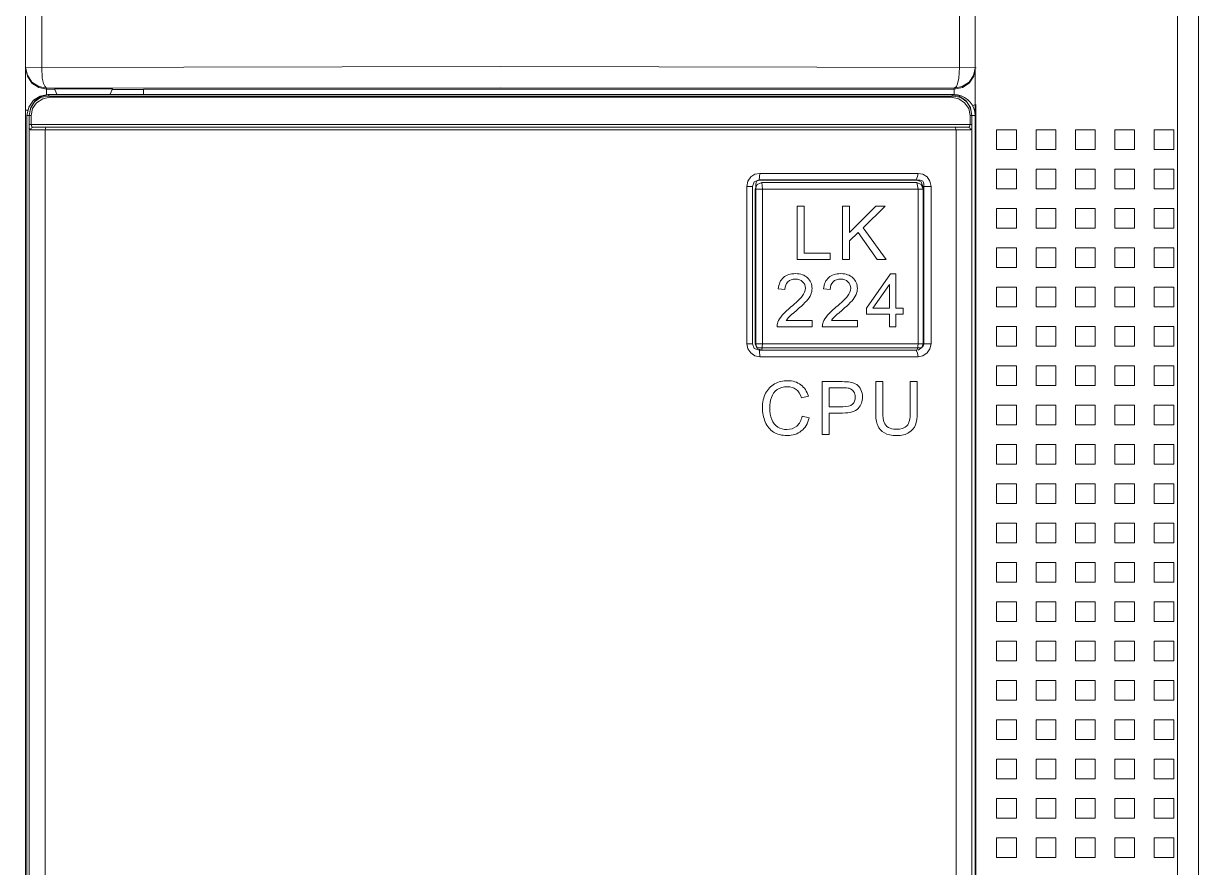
# Model space of a CAD drawing. Header units: millimetres. Extents: x 33157 to 59611, y -29750 to 1750.
# Drawn here: x 54266.44 to 54311.23, y 1569.75 to 1601.92 of the extents above; entities that cross this region are included whole.
import ezdxf

# ---------------------------------------------------------------- set-up
doc = ezdxf.new("R2010")
doc.units = ezdxf.units.MM
doc.layers.get('0').update_dxf_attribs({"lineweight": 18})

msp = doc.modelspace()

# ---------------------------------------------------------------- linework, layer by layer
at = {"lineweight": 9}
for p, q in [((54266.524, 1664.612), (54266.524, 1500.215)), ((54267.14, 1664.612), (54267.14, 1600.248)), ((54302.122, 1664.612), (54302.122, 1600.248)), ((54302.721, 1664.612), (54302.721, 1537.449)), ((54310.43, 1660.401), (54310.43, 1539.196)), ((54311.229, 1659.602), (54311.229, 1539.679)), ((54302.721, 1600.248), (54302.721, 1600.215)), ((54302.738, 1600.248), (54302.738, 1600.215)), ((54267.323, 1599.449), (54267.323, 1599.199)), ((54271.02, 1599.416), (54271.02, 1599.216)), ((54301.922, 1599.449), (54301.922, 1599.216)), ((54267.44, 1599.149), (54267.44, 1599.116)), ((54301.805, 1599.149), (54301.805, 1599.116)), ((54302.738, 1598.833), (54302.738, 1539.679)), ((54266.574, 1598.417), (54266.574, 1543.224)), ((54266.658, 1598.417), (54266.658, 1537.715)), ((54266.741, 1598.417), (54266.741, 1598.068)), ((54302.522, 1598.417), (54302.522, 1598.068)), ((54302.588, 1598.417), (54302.588, 1537.715)), ((54302.721, 1598.417), (54302.721, 1540.228)), ((54267.273, 1597.868), (54267.273, 1537.715)), ((54301.989, 1597.868), (54301.989, 1537.715)), ((54294.013, 1595.704), (54294.013, 1589.712)), ((54294.23, 1595.704), (54294.23, 1589.712)), ((54294.33, 1595.604), (54294.33, 1589.712)), ((54294.613, 1595.604), (54294.613, 1589.712)), ((54300.54, 1595.604), (54300.54, 1589.712)), ((54300.723, 1595.704), (54300.723, 1595.654)), ((54300.74, 1595.604), (54300.74, 1589.712)), ((54301.04, 1595.704), (54301.04, 1589.712))]:
    msp.add_line(p, q, dxfattribs=at)
for points in [[(54303.536, 1597.121), (54304.286, 1597.121), (54304.286, 1597.871), (54303.536, 1597.871)], [(54305.036, 1597.121), (54305.786, 1597.121), (54305.786, 1597.871), (54305.036, 1597.871)], [(54306.536, 1597.121), (54307.286, 1597.121), (54307.286, 1597.871), (54306.536, 1597.871)], [(54308.036, 1597.121), (54308.786, 1597.121), (54308.786, 1597.871), (54308.036, 1597.871)], [(54309.536, 1597.121), (54310.286, 1597.121), (54310.286, 1597.871), (54309.536, 1597.871)], [(54303.536, 1595.621), (54304.286, 1595.621), (54304.286, 1596.371), (54303.536, 1596.371)], [(54305.036, 1595.621), (54305.786, 1595.621), (54305.786, 1596.371), (54305.036, 1596.371)], [(54306.536, 1595.621), (54307.286, 1595.621), (54307.286, 1596.371), (54306.536, 1596.371)], [(54308.036, 1595.621), (54308.786, 1595.621), (54308.786, 1596.371), (54308.036, 1596.371)], [(54309.536, 1595.621), (54310.286, 1595.621), (54310.286, 1596.371), (54309.536, 1596.371)], [(54303.536, 1594.121), (54304.286, 1594.121), (54304.286, 1594.871), (54303.536, 1594.871)], [(54305.036, 1594.121), (54305.786, 1594.121), (54305.786, 1594.871), (54305.036, 1594.871)], [(54306.536, 1594.121), (54307.286, 1594.121), (54307.286, 1594.871), (54306.536, 1594.871)], [(54308.036, 1594.121), (54308.786, 1594.121), (54308.786, 1594.871), (54308.036, 1594.871)], [(54309.536, 1594.121), (54310.286, 1594.121), (54310.286, 1594.871), (54309.536, 1594.871)], [(54303.536, 1592.621), (54304.286, 1592.621), (54304.286, 1593.371), (54303.536, 1593.371)], [(54305.036, 1592.621), (54305.786, 1592.621), (54305.786, 1593.371), (54305.036, 1593.371)], [(54306.536, 1592.621), (54307.286, 1592.621), (54307.286, 1593.371), (54306.536, 1593.371)], [(54308.036, 1592.621), (54308.786, 1592.621), (54308.786, 1593.371), (54308.036, 1593.371)], [(54309.536, 1592.621), (54310.286, 1592.621), (54310.286, 1593.371), (54309.536, 1593.371)], [(54303.536, 1591.121), (54304.286, 1591.121), (54304.286, 1591.871), (54303.536, 1591.871)], [(54305.036, 1591.121), (54305.786, 1591.121), (54305.786, 1591.871), (54305.036, 1591.871)], [(54306.536, 1591.121), (54307.286, 1591.121), (54307.286, 1591.871), (54306.536, 1591.871)], [(54308.036, 1591.121), (54308.786, 1591.121), (54308.786, 1591.871), (54308.036, 1591.871)], [(54309.536, 1591.121), (54310.286, 1591.121), (54310.286, 1591.871), (54309.536, 1591.871)], [(54303.536, 1589.621), (54304.286, 1589.621), (54304.286, 1590.371), (54303.536, 1590.371)], [(54305.036, 1589.621), (54305.786, 1589.621), (54305.786, 1590.371), (54305.036, 1590.371)], [(54306.536, 1589.621), (54307.286, 1589.621), (54307.286, 1590.371), (54306.536, 1590.371)], [(54308.036, 1589.621), (54308.786, 1589.621), (54308.786, 1590.371), (54308.036, 1590.371)], [(54309.536, 1589.621), (54310.286, 1589.621), (54310.286, 1590.371), (54309.536, 1590.371)], [(54303.536, 1588.121), (54304.286, 1588.121), (54304.286, 1588.871), (54303.536, 1588.871)], [(54305.036, 1588.121), (54305.786, 1588.121), (54305.786, 1588.871), (54305.036, 1588.871)], [(54306.536, 1588.121), (54307.286, 1588.121), (54307.286, 1588.871), (54306.536, 1588.871)], [(54308.036, 1588.121), (54308.786, 1588.121), (54308.786, 1588.871), (54308.036, 1588.871)], [(54309.536, 1588.121), (54310.286, 1588.121), (54310.286, 1588.871), (54309.536, 1588.871)], [(54303.536, 1586.621), (54304.286, 1586.621), (54304.286, 1587.371), (54303.536, 1587.371)], [(54305.036, 1586.621), (54305.786, 1586.621), (54305.786, 1587.371), (54305.036, 1587.371)], [(54306.536, 1586.621), (54307.286, 1586.621), (54307.286, 1587.371), (54306.536, 1587.371)], [(54308.036, 1586.621), (54308.786, 1586.621), (54308.786, 1587.371), (54308.036, 1587.371)], [(54309.536, 1586.621), (54310.286, 1586.621), (54310.286, 1587.371), (54309.536, 1587.371)], [(54303.536, 1585.121), (54304.286, 1585.121), (54304.286, 1585.871), (54303.536, 1585.871)], [(54305.036, 1585.121), (54305.786, 1585.121), (54305.786, 1585.871), (54305.036, 1585.871)], [(54306.536, 1585.121), (54307.286, 1585.121), (54307.286, 1585.871), (54306.536, 1585.871)], [(54308.036, 1585.121), (54308.786, 1585.121), (54308.786, 1585.871), (54308.036, 1585.871)], [(54309.536, 1585.121), (54310.286, 1585.121), (54310.286, 1585.871), (54309.536, 1585.871)], [(54303.536, 1583.621), (54304.286, 1583.621), (54304.286, 1584.371), (54303.536, 1584.371)], [(54305.036, 1583.621), (54305.786, 1583.621), (54305.786, 1584.371), (54305.036, 1584.371)], [(54306.536, 1583.621), (54307.286, 1583.621), (54307.286, 1584.371), (54306.536, 1584.371)], [(54308.036, 1583.621), (54308.786, 1583.621), (54308.786, 1584.371), (54308.036, 1584.371)], [(54309.536, 1583.621), (54310.286, 1583.621), (54310.286, 1584.371), (54309.536, 1584.371)], [(54303.536, 1582.121), (54304.286, 1582.121), (54304.286, 1582.871), (54303.536, 1582.871)], [(54305.036, 1582.121), (54305.786, 1582.121), (54305.786, 1582.871), (54305.036, 1582.871)], [(54306.536, 1582.121), (54307.286, 1582.121), (54307.286, 1582.871), (54306.536, 1582.871)], [(54308.036, 1582.121), (54308.786, 1582.121), (54308.786, 1582.871), (54308.036, 1582.871)], [(54309.536, 1582.121), (54310.286, 1582.121), (54310.286, 1582.871), (54309.536, 1582.871)], [(54303.536, 1580.621), (54304.286, 1580.621), (54304.286, 1581.371), (54303.536, 1581.371)], [(54305.036, 1580.621), (54305.786, 1580.621), (54305.786, 1581.371), (54305.036, 1581.371)], [(54306.536, 1580.621), (54307.286, 1580.621), (54307.286, 1581.371), (54306.536, 1581.371)], [(54308.036, 1580.621), (54308.786, 1580.621), (54308.786, 1581.371), (54308.036, 1581.371)], [(54309.536, 1580.621), (54310.286, 1580.621), (54310.286, 1581.371), (54309.536, 1581.371)], [(54303.536, 1579.121), (54304.286, 1579.121), (54304.286, 1579.871), (54303.536, 1579.871)], [(54305.036, 1579.121), (54305.786, 1579.121), (54305.786, 1579.871), (54305.036, 1579.871)], [(54306.536, 1579.121), (54307.286, 1579.121), (54307.286, 1579.871), (54306.536, 1579.871)], [(54308.036, 1579.121), (54308.786, 1579.121), (54308.786, 1579.871), (54308.036, 1579.871)], [(54309.536, 1579.121), (54310.286, 1579.121), (54310.286, 1579.871), (54309.536, 1579.871)], [(54303.536, 1577.621), (54304.286, 1577.621), (54304.286, 1578.371), (54303.536, 1578.371)], [(54305.036, 1577.621), (54305.786, 1577.621), (54305.786, 1578.371), (54305.036, 1578.371)], [(54306.536, 1577.621), (54307.286, 1577.621), (54307.286, 1578.371), (54306.536, 1578.371)], [(54308.036, 1577.621), (54308.786, 1577.621), (54308.786, 1578.371), (54308.036, 1578.371)], [(54309.536, 1577.621), (54310.286, 1577.621), (54310.286, 1578.371), (54309.536, 1578.371)], [(54303.536, 1576.121), (54304.286, 1576.121), (54304.286, 1576.871), (54303.536, 1576.871)], [(54305.036, 1576.121), (54305.786, 1576.121), (54305.786, 1576.871), (54305.036, 1576.871)], [(54306.536, 1576.121), (54307.286, 1576.121), (54307.286, 1576.871), (54306.536, 1576.871)], [(54308.036, 1576.121), (54308.786, 1576.121), (54308.786, 1576.871), (54308.036, 1576.871)], [(54309.536, 1576.121), (54310.286, 1576.121), (54310.286, 1576.871), (54309.536, 1576.871)], [(54303.536, 1574.621), (54304.286, 1574.621), (54304.286, 1575.371), (54303.536, 1575.371)], [(54305.036, 1574.621), (54305.786, 1574.621), (54305.786, 1575.371), (54305.036, 1575.371)], [(54306.536, 1574.621), (54307.286, 1574.621), (54307.286, 1575.371), (54306.536, 1575.371)], [(54308.036, 1574.621), (54308.786, 1574.621), (54308.786, 1575.371), (54308.036, 1575.371)], [(54309.536, 1574.621), (54310.286, 1574.621), (54310.286, 1575.371), (54309.536, 1575.371)], [(54303.536, 1573.121), (54304.286, 1573.121), (54304.286, 1573.871), (54303.536, 1573.871)], [(54305.036, 1573.121), (54305.786, 1573.121), (54305.786, 1573.871), (54305.036, 1573.871)], [(54306.536, 1573.121), (54307.286, 1573.121), (54307.286, 1573.871), (54306.536, 1573.871)], [(54308.036, 1573.121), (54308.786, 1573.121), (54308.786, 1573.871), (54308.036, 1573.871)], [(54309.536, 1573.121), (54310.286, 1573.121), (54310.286, 1573.871), (54309.536, 1573.871)], [(54303.536, 1571.621), (54304.286, 1571.621), (54304.286, 1572.371), (54303.536, 1572.371)], [(54305.036, 1571.621), (54305.786, 1571.621), (54305.786, 1572.371), (54305.036, 1572.371)], [(54306.536, 1571.621), (54307.286, 1571.621), (54307.286, 1572.371), (54306.536, 1572.371)], [(54308.036, 1571.621), (54308.786, 1571.621), (54308.786, 1572.371), (54308.036, 1572.371)], [(54309.536, 1571.621), (54310.286, 1571.621), (54310.286, 1572.371), (54309.536, 1572.371)], [(54303.536, 1570.121), (54304.286, 1570.121), (54304.286, 1570.871), (54303.536, 1570.871)], [(54305.036, 1570.121), (54305.786, 1570.121), (54305.786, 1570.871), (54305.036, 1570.871)], [(54306.536, 1570.121), (54307.286, 1570.121), (54307.286, 1570.871), (54306.536, 1570.871)], [(54308.036, 1570.121), (54308.786, 1570.121), (54308.786, 1570.871), (54308.036, 1570.871)], [(54309.536, 1570.121), (54310.286, 1570.121), (54310.286, 1570.871), (54309.536, 1570.871)]]:
    msp.add_lwpolyline(points, close=True)
for points in [[(54284.623, 1600.281), (54284.623, 1600.281), (54266.524, 1600.248), (54266.524, 1600.248)], [(54284.623, 1600.281), (54284.623, 1600.281), (54302.721, 1600.248), (54302.721, 1600.248)], [(54266.591, 1599.915), (54266.591, 1599.915), (54266.524, 1600.215), (54266.524, 1600.215)], [(54267.323, 1599.416), (54267.323, 1599.416), (54267.024, 1599.482), (54267.024, 1599.482)], [(54284.623, 1599.466), (54284.623, 1599.466), (54267.323, 1599.449), (54267.323, 1599.449)], [(54267.623, 1599.416), (54267.623, 1599.416), (54267.323, 1599.416), (54267.323, 1599.416)], [(54269.838, 1599.433), (54269.838, 1599.433), (54267.623, 1599.433), (54267.623, 1599.433)], [(54267.623, 1599.433), (54267.623, 1599.433), (54267.723, 1599.199), (54267.723, 1599.199)], [(54269.738, 1599.199), (54269.738, 1599.199), (54269.838, 1599.433), (54269.838, 1599.433)], [(54269.838, 1599.399), (54269.838, 1599.399), (54271.02, 1599.399), (54271.02, 1599.399)], [(54301.922, 1599.416), (54301.922, 1599.416), (54271.02, 1599.416), (54271.02, 1599.416)], [(54301.922, 1599.449), (54301.922, 1599.449), (54284.623, 1599.466), (54284.623, 1599.466)], [(54267.373, 1599.216), (54267.373, 1599.216), (54301.905, 1599.216), (54301.905, 1599.216)], [(54267.44, 1599.149), (54267.44, 1599.149), (54301.805, 1599.149), (54301.805, 1599.149)], [(54301.805, 1599.116), (54301.805, 1599.116), (54267.44, 1599.116), (54267.44, 1599.116)], [(54267.39, 1599.149), (54267.39, 1599.149), (54267.373, 1599.149), (54267.373, 1599.149)], [(54267.39, 1599.149), (54267.39, 1599.149), (54267.423, 1599.199), (54267.423, 1599.199)], [(54267.39, 1599.149), (54267.39, 1599.149), (54267.44, 1599.149), (54267.44, 1599.149)], [(54267.423, 1599.199), (54267.423, 1599.199), (54267.457, 1599.216), (54267.457, 1599.216)], [(54301.822, 1599.199), (54301.822, 1599.199), (54301.789, 1599.216), (54301.789, 1599.216)], [(54301.805, 1599.149), (54301.805, 1599.149), (54301.839, 1599.149), (54301.839, 1599.149)], [(54301.855, 1599.149), (54301.855, 1599.149), (54301.822, 1599.199), (54301.822, 1599.199)], [(54301.839, 1599.149), (54301.839, 1599.149), (54301.855, 1599.149), (54301.855, 1599.149)], [(54301.905, 1599.149), (54301.905, 1599.149), (54301.855, 1599.149), (54301.855, 1599.149)], [(54266.524, 1598.617), (54266.524, 1598.617), (54266.607, 1598.617), (54266.607, 1598.617)], [(54302.621, 1598.783), (54302.621, 1598.783), (54302.721, 1598.833), (54302.721, 1598.833)], [(54266.574, 1598.417), (54266.574, 1598.417), (54266.741, 1598.417), (54266.741, 1598.417)], [(54266.741, 1598.068), (54266.741, 1598.068), (54302.588, 1598.068), (54302.588, 1598.068)], [(54266.658, 1598.068), (54266.658, 1598.068), (54266.741, 1598.068), (54266.741, 1598.068)], [(54302.522, 1598.417), (54302.522, 1598.417), (54302.721, 1598.417), (54302.721, 1598.417)], [(54266.707, 1597.868), (54266.707, 1597.868), (54302.538, 1597.868), (54302.538, 1597.868)], [(54266.807, 1597.968), (54266.807, 1597.968), (54302.455, 1597.968), (54302.455, 1597.968)], [(54267.29, 1597.968), (54267.29, 1597.968), (54267.273, 1597.868), (54267.273, 1597.868)], [(54301.955, 1597.968), (54301.955, 1597.968), (54301.989, 1597.868), (54301.989, 1597.868)], [(54294.513, 1596.203), (54294.513, 1596.203), (54294.48, 1595.954), (54294.48, 1595.954)], [(54294.513, 1596.203), (54294.513, 1596.203), (54300.54, 1596.203), (54300.54, 1596.203)], [(54294.518, 1596.203), (54294.518, 1596.203), (54300.535, 1596.203), (54300.535, 1596.203)], [(54294.48, 1595.954), (54294.48, 1595.954), (54300.474, 1595.954), (54300.474, 1595.954)], [(54300.49, 1595.854), (54300.49, 1595.854), (54294.579, 1595.854), (54294.579, 1595.854)], [(54294.613, 1595.604), (54294.613, 1595.604), (54294.579, 1595.854), (54294.579, 1595.854)], [(54294.013, 1595.704), (54294.013, 1595.704), (54294.23, 1595.704), (54294.23, 1595.704)], [(54294.33, 1595.604), (54294.33, 1595.604), (54300.74, 1595.604), (54300.74, 1595.604)], [(54301.04, 1595.704), (54301.04, 1595.704), (54300.723, 1595.704), (54300.723, 1595.704)], [(54294.013, 1589.712), (54294.013, 1589.712), (54294.23, 1589.712), (54294.23, 1589.712)], [(54294.33, 1589.712), (54294.33, 1589.712), (54300.74, 1589.712), (54300.74, 1589.712)], [(54294.613, 1589.712), (54294.613, 1589.712), (54294.579, 1589.463), (54294.579, 1589.463)], [(54300.523, 1589.529), (54300.523, 1589.529), (54300.49, 1589.463), (54300.49, 1589.463)], [(54300.54, 1589.712), (54300.54, 1589.712), (54300.523, 1589.529), (54300.523, 1589.529)], [(54301.04, 1589.712), (54301.04, 1589.712), (54300.74, 1589.712), (54300.74, 1589.712)], [(54300.474, 1589.463), (54300.474, 1589.463), (54294.48, 1589.463), (54294.48, 1589.463)], [(54294.496, 1589.446), (54294.496, 1589.446), (54294.48, 1589.463), (54294.48, 1589.463)], [(54300.54, 1589.213), (54300.54, 1589.213), (54294.513, 1589.213), (54294.513, 1589.213)], [(54294.513, 1589.213), (54294.513, 1589.213), (54294.496, 1589.446), (54294.496, 1589.446)], [(54294.579, 1589.463), (54294.579, 1589.463), (54300.49, 1589.463), (54300.49, 1589.463)]]:
    msp.add_open_spline(points, degree=3, dxfattribs=at)
for points, knots in [([(54266.524, 1600.248), (54266.524, 1600.248), (54266.591, 1599.948), (54266.591, 1599.948), (54266.591, 1599.948), (54266.757, 1599.682), (54266.757, 1599.682), (54266.757, 1599.682), (54267.024, 1599.516), (54267.024, 1599.516), (54267.024, 1599.516), (54267.323, 1599.449), (54267.323, 1599.449)], [0, 0, 0, 0, 148030.312659, 148030.312659, 148030.312659, 296060.625318, 296060.625318, 296060.625318, 444090.937978, 444090.937978, 444090.937978, 592121.250637, 592121.250637, 592121.250637, 592121.250637]), ([(54267.323, 1599.449), (54267.323, 1599.449), (54267.257, 1599.532), (54267.257, 1599.532), (54267.257, 1599.532), (54267.207, 1599.632), (54267.207, 1599.632), (54267.207, 1599.632), (54267.157, 1599.832), (54267.157, 1599.832), (54267.157, 1599.832), (54267.14, 1600.248), (54267.14, 1600.248)], [0, 0, 0, 0, 148032.279752, 148032.279752, 148032.279752, 296064.559503, 296064.559503, 296064.559503, 444096.839255, 444096.839255, 444096.839255, 592129.119006, 592129.119006, 592129.119006, 592129.119006]), ([(54302.122, 1600.248), (54302.122, 1600.248), (54302.089, 1599.832), (54302.089, 1599.832), (54302.089, 1599.832), (54302.039, 1599.616), (54302.039, 1599.616), (54302.039, 1599.616), (54302.005, 1599.516), (54302.005, 1599.516), (54302.005, 1599.516), (54301.922, 1599.449), (54301.922, 1599.449)], [0, 0, 0, 0, 148128.019132, 148128.019132, 148128.019132, 296256.038264, 296256.038264, 296256.038264, 444384.057395, 444384.057395, 444384.057395, 592512.076527, 592512.076527, 592512.076527, 592512.076527]), ([(54266.591, 1599.915), (54266.591, 1599.915), (54266.757, 1599.649), (54266.757, 1599.649), (54266.757, 1599.649), (54267.024, 1599.482), (54267.024, 1599.482)], [0, 0, 0, 0, 166940.55593, 166940.55593, 166940.55593, 333881.111859, 333881.111859, 333881.111859, 333881.111859]), ([(54301.922, 1599.416), (54301.922, 1599.416), (54302.238, 1599.482), (54302.238, 1599.482), (54302.238, 1599.482), (54302.488, 1599.649), (54302.488, 1599.649), (54302.488, 1599.649), (54302.671, 1599.915), (54302.671, 1599.915), (54302.671, 1599.915), (54302.721, 1600.215), (54302.721, 1600.215)], [0, 0, 0, 0, 148129.195105, 148129.195105, 148129.195105, 296258.39021, 296258.39021, 296258.39021, 444387.585315, 444387.585315, 444387.585315, 592516.780421, 592516.780421, 592516.780421, 592516.780421]), ([(54301.922, 1599.449), (54301.922, 1599.449), (54302.222, 1599.516), (54302.222, 1599.516), (54302.222, 1599.516), (54302.488, 1599.682), (54302.488, 1599.682), (54302.488, 1599.682), (54302.655, 1599.932), (54302.655, 1599.932), (54302.655, 1599.932), (54302.721, 1600.215), (54302.721, 1600.215)], [0, 0, 0, 0, 148129.145698, 148129.145698, 148129.145698, 296258.291396, 296258.291396, 296258.291396, 444387.437095, 444387.437095, 444387.437095, 592516.582793, 592516.582793, 592516.582793, 592516.582793]), ([(54266.574, 1598.417), (54266.574, 1598.417), (54266.641, 1598.733), (54266.641, 1598.733), (54266.641, 1598.733), (54266.824, 1599), (54266.824, 1599)], [0, 0, 0, 0, 166941.788227, 166941.788227, 166941.788227, 333883.576453, 333883.576453, 333883.576453, 333883.576453]), ([(54267.457, 1599.216), (54267.457, 1599.216), (54267.157, 1599.149), (54267.157, 1599.149), (54267.157, 1599.149), (54266.89, 1598.983), (54266.89, 1598.983), (54266.89, 1598.983), (54266.724, 1598.717), (54266.724, 1598.717), (54266.724, 1598.717), (54266.658, 1598.417), (54266.658, 1598.417)], [0, 0, 0, 0, 148032.014227, 148032.014227, 148032.014227, 296064.028454, 296064.028454, 296064.028454, 444096.042681, 444096.042681, 444096.042681, 592128.056908, 592128.056908, 592128.056908, 592128.056908]), ([(54266.658, 1598.417), (54266.658, 1598.417), (54266.707, 1598.683), (54266.707, 1598.683), (54266.707, 1598.683), (54266.857, 1598.933), (54266.857, 1598.933), (54266.857, 1598.933), (54267.09, 1599.1), (54267.09, 1599.1), (54267.09, 1599.1), (54267.373, 1599.149), (54267.373, 1599.149)], [0, 0, 0, 0, 148032.040626, 148032.040626, 148032.040626, 296064.081252, 296064.081252, 296064.081252, 444096.121878, 444096.121878, 444096.121878, 592128.162504, 592128.162504, 592128.162504, 592128.162504]), ([(54267.44, 1599.116), (54267.44, 1599.116), (54267.174, 1599.05), (54267.174, 1599.05), (54267.174, 1599.05), (54266.94, 1598.9), (54266.94, 1598.9), (54266.94, 1598.9), (54266.791, 1598.683), (54266.791, 1598.683), (54266.791, 1598.683), (54266.741, 1598.417), (54266.741, 1598.417)], [0, 0, 0, 0, 148032.301855, 148032.301855, 148032.301855, 296064.603709, 296064.603709, 296064.603709, 444096.905564, 444096.905564, 444096.905564, 592129.207418, 592129.207418, 592129.207418, 592129.207418]), ([(54267.373, 1599.216), (54267.373, 1599.216), (54267.074, 1599.149), (54267.074, 1599.149), (54267.074, 1599.149), (54266.824, 1599), (54266.824, 1599)], [0, 0, 0, 0, 166942.331559, 166942.331559, 166942.331559, 333884.663119, 333884.663119, 333884.663119, 333884.663119]), ([(54302.588, 1598.417), (54302.588, 1598.417), (54302.538, 1598.717), (54302.538, 1598.717), (54302.538, 1598.717), (54302.355, 1598.983), (54302.355, 1598.983), (54302.355, 1598.983), (54302.105, 1599.149), (54302.105, 1599.149), (54302.105, 1599.149), (54301.789, 1599.216), (54301.789, 1599.216)], [0, 0, 0, 0, 148130.128892, 148130.128892, 148130.128892, 296260.257784, 296260.257784, 296260.257784, 444390.386676, 444390.386676, 444390.386676, 592520.515569, 592520.515569, 592520.515569, 592520.515569]), ([(54302.522, 1598.417), (54302.522, 1598.417), (54302.471, 1598.683), (54302.471, 1598.683), (54302.471, 1598.683), (54302.305, 1598.9), (54302.305, 1598.9), (54302.305, 1598.9), (54302.089, 1599.05), (54302.089, 1599.05), (54302.089, 1599.05), (54301.805, 1599.116), (54301.805, 1599.116)], [0, 0, 0, 0, 148130.157318, 148130.157318, 148130.157318, 296260.314636, 296260.314636, 296260.314636, 444390.471954, 444390.471954, 444390.471954, 592520.629271, 592520.629271, 592520.629271, 592520.629271]), ([(54301.905, 1599.149), (54301.905, 1599.149), (54302.172, 1599.1), (54302.172, 1599.1), (54302.172, 1599.1), (54302.405, 1598.933), (54302.405, 1598.933), (54302.405, 1598.933), (54302.538, 1598.683), (54302.538, 1598.683), (54302.538, 1598.683), (54302.588, 1598.417), (54302.588, 1598.417)], [0, 0, 0, 0, 148129.88139, 148129.88139, 148129.88139, 296259.76278, 296259.76278, 296259.76278, 444389.64417, 444389.64417, 444389.64417, 592519.525561, 592519.525561, 592519.525561, 592519.525561]), ([(54302.721, 1598.417), (54302.721, 1598.417), (54302.705, 1598.55), (54302.705, 1598.55), (54302.705, 1598.55), (54302.671, 1598.683), (54302.671, 1598.683), (54302.671, 1598.683), (54302.605, 1598.817), (54302.605, 1598.817), (54302.605, 1598.817), (54302.522, 1598.916), (54302.522, 1598.916), (54302.522, 1598.916), (54302.422, 1599.016), (54302.422, 1599.016), (54302.422, 1599.016), (54302.305, 1599.1), (54302.305, 1599.1), (54302.305, 1599.1), (54302.188, 1599.166), (54302.188, 1599.166), (54302.188, 1599.166), (54302.039, 1599.199), (54302.039, 1599.199), (54302.039, 1599.199), (54301.905, 1599.216), (54301.905, 1599.216)], [0, 0, 0, 0, 137705.901664, 137705.901664, 137705.901664, 275411.803328, 275411.803328, 275411.803328, 413117.704992, 413117.704992, 413117.704992, 550823.606656, 550823.606656, 550823.606656, 688529.50832, 688529.50832, 688529.50832, 826235.409984, 826235.409984, 826235.409984, 963941.311648, 963941.311648, 963941.311648, 1101647.213312, 1101647.213312, 1101647.213312, 1239353.114976, 1239353.114976, 1239353.114976, 1239353.114976]), ([(54266.658, 1598.068), (54266.658, 1598.068), (54266.658, 1597.951), (54266.658, 1597.951), (54266.658, 1597.951), (54266.674, 1597.901), (54266.674, 1597.901), (54266.674, 1597.901), (54266.707, 1597.868), (54266.707, 1597.868)], [0, 0, 0, 0, 154599.720069, 154599.720069, 154599.720069, 309199.440138, 309199.440138, 309199.440138, 463799.160207, 463799.160207, 463799.160207, 463799.160207]), ([(54266.741, 1598.068), (54266.741, 1598.068), (54266.757, 1597.984), (54266.757, 1597.984), (54266.757, 1597.984), (54266.807, 1597.968), (54266.807, 1597.968)], [0, 0, 0, 0, 166943.335988, 166943.335988, 166943.335988, 333886.671976, 333886.671976, 333886.671976, 333886.671976]), ([(54302.455, 1597.968), (54302.455, 1597.968), (54302.505, 1597.984), (54302.505, 1597.984), (54302.505, 1597.984), (54302.522, 1598.068), (54302.522, 1598.068)], [0, 0, 0, 0, 167054.893963, 167054.893963, 167054.893963, 334109.787926, 334109.787926, 334109.787926, 334109.787926]), ([(54302.538, 1597.868), (54302.538, 1597.868), (54302.588, 1597.901), (54302.588, 1597.901), (54302.588, 1597.901), (54302.588, 1597.951), (54302.588, 1597.951), (54302.588, 1597.951), (54302.588, 1598.068), (54302.588, 1598.068)], [0, 0, 0, 0, 154703.458036, 154703.458036, 154703.458036, 309406.916072, 309406.916072, 309406.916072, 464110.374108, 464110.374108, 464110.374108, 464110.374108]), ([(54266.807, 1597.968), (54266.807, 1597.968), (54266.741, 1597.934), (54266.741, 1597.934), (54266.741, 1597.934), (54266.707, 1597.868), (54266.707, 1597.868)], [0, 0, 0, 0, 166943.39365, 166943.39365, 166943.39365, 333886.7873, 333886.7873, 333886.7873, 333886.7873]), ([(54302.455, 1597.968), (54302.455, 1597.968), (54302.522, 1597.934), (54302.522, 1597.934), (54302.522, 1597.934), (54302.538, 1597.868), (54302.538, 1597.868)], [0, 0, 0, 0, 167054.986482, 167054.986482, 167054.986482, 334109.972964, 334109.972964, 334109.972964, 334109.972964]), ([(54294.013, 1595.704), (54294.013, 1595.704), (54294.047, 1595.904), (54294.047, 1595.904), (54294.047, 1595.904), (54294.163, 1596.07), (54294.163, 1596.07), (54294.163, 1596.07), (54294.313, 1596.17), (54294.313, 1596.17), (54294.313, 1596.17), (54294.513, 1596.203), (54294.513, 1596.203)], [0, 0, 0, 0, 148111.47163, 148111.47163, 148111.47163, 296222.94326, 296222.94326, 296222.94326, 444334.41489, 444334.41489, 444334.41489, 592445.886519, 592445.886519, 592445.886519, 592445.886519]), ([(54300.54, 1596.203), (54300.54, 1596.203), (54300.523, 1596.087), (54300.523, 1596.087), (54300.523, 1596.087), (54300.474, 1595.954), (54300.474, 1595.954)], [0, 0, 0, 0, 167051.427629, 167051.427629, 167051.427629, 334102.855258, 334102.855258, 334102.855258, 334102.855258]), ([(54300.54, 1596.203), (54300.54, 1596.203), (54300.723, 1596.17), (54300.723, 1596.17), (54300.723, 1596.17), (54300.89, 1596.07), (54300.89, 1596.07), (54300.89, 1596.07), (54300.99, 1595.904), (54300.99, 1595.904), (54300.99, 1595.904), (54301.04, 1595.704), (54301.04, 1595.704)], [0, 0, 0, 0, 148129.774569, 148129.774569, 148129.774569, 296259.549139, 296259.549139, 296259.549139, 444389.323708, 444389.323708, 444389.323708, 592519.098277, 592519.098277, 592519.098277, 592519.098277]), ([(54294.48, 1595.954), (54294.48, 1595.954), (54294.296, 1595.887), (54294.296, 1595.887), (54294.296, 1595.887), (54294.23, 1595.704), (54294.23, 1595.704)], [0, 0, 0, 0, 167032.345534, 167032.345534, 167032.345534, 334064.691068, 334064.691068, 334064.691068, 334064.691068]), ([(54294.579, 1595.854), (54294.579, 1595.854), (54294.413, 1595.787), (54294.413, 1595.787), (54294.413, 1595.787), (54294.33, 1595.604), (54294.33, 1595.604)], [0, 0, 0, 0, 167032.84849, 167032.84849, 167032.84849, 334065.696979, 334065.696979, 334065.696979, 334065.696979]), ([(54294.497, 1595.952), (54294.497, 1595.952), (54300.622, 1595.952), (54300.622, 1595.952), (54300.698, 1595.952), (54300.76, 1595.88), (54300.76, 1595.792), (54300.76, 1595.792), (54300.76, 1589.712), (54300.76, 1589.712), (54300.76, 1589.624), (54300.698, 1589.552), (54300.622, 1589.552), (54300.622, 1589.552), (54294.497, 1589.552), (54294.497, 1589.552), (54294.421, 1589.552), (54294.36, 1589.624), (54294.36, 1589.712), (54294.36, 1589.712), (54294.36, 1595.792), (54294.36, 1595.792), (54294.36, 1595.88), (54294.421, 1595.952), (54294.497, 1595.952)], [0, 0, 0, 0, 138652.972613, 138652.972613, 138652.972613, 277305.945225, 277305.945225, 277305.945225, 415958.917838, 415958.917838, 415958.917838, 554611.89045, 554611.89045, 554611.89045, 693264.863063, 693264.863063, 693264.863063, 831917.835675, 831917.835675, 831917.835675, 970570.808288, 970570.808288, 970570.808288, 1109223.7809, 1109223.7809, 1109223.7809, 1109223.7809]), ([(54300.723, 1595.704), (54300.723, 1595.704), (54300.657, 1595.887), (54300.657, 1595.887), (54300.657, 1595.887), (54300.474, 1595.954), (54300.474, 1595.954)], [0, 0, 0, 0, 167052.107904, 167052.107904, 167052.107904, 334104.215808, 334104.215808, 334104.215808, 334104.215808]), ([(54300.74, 1595.604), (54300.74, 1595.604), (54300.657, 1595.787), (54300.657, 1595.787), (54300.657, 1595.787), (54300.49, 1595.854), (54300.49, 1595.854)], [0, 0, 0, 0, 167052.278013, 167052.278013, 167052.278013, 334104.556025, 334104.556025, 334104.556025, 334104.556025]), ([(54300.54, 1595.604), (54300.54, 1595.604), (54300.523, 1595.737), (54300.523, 1595.737), (54300.523, 1595.737), (54300.49, 1595.854), (54300.49, 1595.854)], [0, 0, 0, 0, 167052.039197, 167052.039197, 167052.039197, 334104.078393, 334104.078393, 334104.078393, 334104.078393]), ([(54294.513, 1589.213), (54294.513, 1589.213), (54294.313, 1589.246), (54294.313, 1589.246), (54294.313, 1589.246), (54294.163, 1589.363), (54294.163, 1589.363), (54294.163, 1589.363), (54294.047, 1589.512), (54294.047, 1589.512), (54294.047, 1589.512), (54294.013, 1589.712), (54294.013, 1589.712)], [0, 0, 0, 0, 148120.431487, 148120.431487, 148120.431487, 296240.862974, 296240.862974, 296240.862974, 444361.294461, 444361.294461, 444361.294461, 592481.725948, 592481.725948, 592481.725948, 592481.725948]), ([(54294.23, 1589.712), (54294.23, 1589.712), (54294.296, 1589.529), (54294.296, 1589.529), (54294.296, 1589.529), (54294.48, 1589.463), (54294.48, 1589.463)], [0, 0, 0, 0, 167041.779642, 167041.779642, 167041.779642, 334083.559285, 334083.559285, 334083.559285, 334083.559285]), ([(54294.33, 1589.712), (54294.33, 1589.712), (54294.413, 1589.529), (54294.413, 1589.529), (54294.413, 1589.529), (54294.579, 1589.463), (54294.579, 1589.463)], [0, 0, 0, 0, 167042.114698, 167042.114698, 167042.114698, 334084.229397, 334084.229397, 334084.229397, 334084.229397]), ([(54300.54, 1589.463), (54300.54, 1589.463), (54300.69, 1589.562), (54300.69, 1589.562), (54300.69, 1589.562), (54300.74, 1589.712), (54300.74, 1589.712)], [0, 0, 0, 0, 167061.651561, 167061.651561, 167061.651561, 334123.303122, 334123.303122, 334123.303122, 334123.303122]), ([(54301.04, 1589.712), (54301.04, 1589.712), (54300.99, 1589.512), (54300.99, 1589.512), (54300.99, 1589.512), (54300.89, 1589.363), (54300.89, 1589.363), (54300.89, 1589.363), (54300.723, 1589.246), (54300.723, 1589.246), (54300.723, 1589.246), (54300.54, 1589.213), (54300.54, 1589.213)], [0, 0, 0, 0, 148138.712799, 148138.712799, 148138.712799, 296277.425599, 296277.425599, 296277.425599, 444416.138398, 444416.138398, 444416.138398, 592554.851198, 592554.851198, 592554.851198, 592554.851198]), ([(54300.54, 1589.213), (54300.54, 1589.213), (54300.523, 1589.346), (54300.523, 1589.346), (54300.523, 1589.346), (54300.474, 1589.463), (54300.474, 1589.463)], [0, 0, 0, 0, 167061.571524, 167061.571524, 167061.571524, 334123.143048, 334123.143048, 334123.143048, 334123.143048])]:
    msp.add_open_spline(points, degree=3, knots=knots, dxfattribs=at)
for points, knots in [([(54295.931, 1592.929), (54295.931, 1592.929), (54295.931, 1594.95), (54295.931, 1594.95), (54295.931, 1594.95), (54296.199, 1594.95), (54296.199, 1594.95), (54296.199, 1594.95), (54296.199, 1593.166), (54296.199, 1593.166), (54296.199, 1593.166), (54297.192, 1593.166), (54297.192, 1593.166), (54297.192, 1593.166), (54297.192, 1592.929), (54297.192, 1592.929), (54297.192, 1592.929), (54295.931, 1592.929), (54295.931, 1592.929)], [0, 0, 0, 0, 141809.857705, 141809.857705, 141809.857705, 283619.71541, 283619.71541, 283619.71541, 425429.573116, 425429.573116, 425429.573116, 567239.430821, 567239.430821, 567239.430821, 709049.288526, 709049.288526, 709049.288526, 850859.146231, 850859.146231, 850859.146231, 850859.146231]), ([(54297.657, 1592.929), (54297.657, 1592.929), (54297.657, 1594.95), (54297.657, 1594.95), (54297.657, 1594.95), (54297.925, 1594.95), (54297.925, 1594.95), (54297.925, 1594.95), (54297.925, 1593.948), (54297.925, 1593.948), (54297.925, 1593.948), (54298.929, 1594.95), (54298.929, 1594.95), (54298.929, 1594.95), (54299.291, 1594.95), (54299.291, 1594.95), (54299.291, 1594.95), (54298.444, 1594.13), (54298.444, 1594.13), (54298.444, 1594.13), (54299.328, 1592.929), (54299.328, 1592.929), (54299.328, 1592.929), (54298.975, 1592.929), (54298.975, 1592.929), (54298.975, 1592.929), (54298.256, 1593.949), (54298.256, 1593.949), (54298.256, 1593.949), (54297.925, 1593.629), (54297.925, 1593.629), (54297.925, 1593.629), (54297.925, 1592.929), (54297.925, 1592.929), (54297.925, 1592.929), (54297.657, 1592.929), (54297.657, 1592.929)], [0, 0, 0, 0, 135505.405996, 135505.405996, 135505.405996, 271010.811991, 271010.811991, 271010.811991, 406516.217987, 406516.217987, 406516.217987, 542021.623982, 542021.623982, 542021.623982, 677527.029978, 677527.029978, 677527.029978, 813032.435973, 813032.435973, 813032.435973, 948537.841969, 948537.841969, 948537.841969, 1084043.247965, 1084043.247965, 1084043.247965, 1219548.65396, 1219548.65396, 1219548.65396, 1355054.059956, 1355054.059956, 1355054.059956, 1490559.465951, 1490559.465951, 1490559.465951, 1626064.871947, 1626064.871947, 1626064.871947, 1626064.871947]), ([(54296.502, 1590.592), (54296.502, 1590.592), (54296.502, 1590.355), (54296.502, 1590.355), (54296.502, 1590.355), (54295.165, 1590.355), (54295.165, 1590.355), (54295.163, 1590.415), (54295.173, 1590.472), (54295.194, 1590.528), (54295.228, 1590.619), (54295.283, 1590.708), (54295.359, 1590.796), (54295.435, 1590.884), (54295.543, 1590.986), (54295.683, 1591.101), (54295.902, 1591.281), (54296.051, 1591.424), (54296.128, 1591.529), (54296.206, 1591.635), (54296.245, 1591.734), (54296.245, 1591.828), (54296.245, 1591.927), (54296.21, 1592.009), (54296.14, 1592.077), (54296.069, 1592.144), (54295.977, 1592.178), (54295.864, 1592.178), (54295.744, 1592.178), (54295.648, 1592.143), (54295.576, 1592.071), (54295.504, 1592), (54295.468, 1591.901), (54295.467, 1591.775), (54295.467, 1591.775), (54295.213, 1591.8), (54295.213, 1591.8), (54295.23, 1591.99), (54295.296, 1592.135), (54295.41, 1592.235), (54295.524, 1592.334), (54295.677, 1592.384), (54295.869, 1592.384), (54296.063, 1592.384), (54296.217, 1592.331), (54296.33, 1592.223), (54296.443, 1592.115), (54296.499, 1591.982), (54296.499, 1591.823), (54296.499, 1591.742), (54296.483, 1591.662), (54296.45, 1591.584), (54296.417, 1591.506), (54296.362, 1591.423), (54296.285, 1591.337), (54296.208, 1591.251), (54296.08, 1591.132), (54295.903, 1590.981), (54295.753, 1590.856), (54295.658, 1590.771), (54295.615, 1590.727), (54295.573, 1590.682), (54295.538, 1590.637), (54295.51, 1590.592), (54295.51, 1590.592), (54296.502, 1590.592), (54296.502, 1590.592)], [0, 0, 0, 0, 132636.614991, 132636.614991, 132636.614991, 265273.229983, 265273.229983, 265273.229983, 397909.844974, 397909.844974, 397909.844974, 530546.459965, 530546.459965, 530546.459965, 663183.074957, 663183.074957, 663183.074957, 795819.689948, 795819.689948, 795819.689948, 928456.304939, 928456.304939, 928456.304939, 1061092.919931, 1061092.919931, 1061092.919931, 1193729.534922, 1193729.534922, 1193729.534922, 1326366.149913, 1326366.149913, 1326366.149913, 1459002.764905, 1459002.764905, 1459002.764905, 1591639.379896, 1591639.379896, 1591639.379896, 1724275.994887, 1724275.994887, 1724275.994887, 1856912.609879, 1856912.609879, 1856912.609879, 1989549.22487, 1989549.22487, 1989549.22487, 2122185.839861, 2122185.839861, 2122185.839861, 2254822.454853, 2254822.454853, 2254822.454853, 2387459.069844, 2387459.069844, 2387459.069844, 2520095.684835, 2520095.684835, 2520095.684835, 2652732.299827, 2652732.299827, 2652732.299827, 2785368.914818, 2785368.914818, 2785368.914818, 2918005.529809, 2918005.529809, 2918005.529809, 2918005.529809]), ([(54298.229, 1590.592), (54298.229, 1590.592), (54298.229, 1590.355), (54298.229, 1590.355), (54298.229, 1590.355), (54296.891, 1590.355), (54296.891, 1590.355), (54296.889, 1590.415), (54296.899, 1590.472), (54296.92, 1590.528), (54296.954, 1590.619), (54297.01, 1590.708), (54297.085, 1590.796), (54297.161, 1590.884), (54297.269, 1590.986), (54297.41, 1591.101), (54297.629, 1591.281), (54297.777, 1591.424), (54297.855, 1591.529), (54297.933, 1591.635), (54297.972, 1591.734), (54297.972, 1591.828), (54297.972, 1591.927), (54297.937, 1592.009), (54297.866, 1592.077), (54297.796, 1592.144), (54297.703, 1592.178), (54297.59, 1592.178), (54297.47, 1592.178), (54297.374, 1592.143), (54297.302, 1592.071), (54297.23, 1592), (54297.194, 1591.901), (54297.193, 1591.775), (54297.193, 1591.775), (54296.939, 1591.8), (54296.939, 1591.8), (54296.956, 1591.99), (54297.022, 1592.135), (54297.136, 1592.235), (54297.25, 1592.334), (54297.403, 1592.384), (54297.596, 1592.384), (54297.789, 1592.384), (54297.943, 1592.331), (54298.056, 1592.223), (54298.169, 1592.115), (54298.226, 1591.982), (54298.226, 1591.823), (54298.226, 1591.742), (54298.209, 1591.662), (54298.176, 1591.584), (54298.143, 1591.506), (54298.088, 1591.423), (54298.011, 1591.337), (54297.934, 1591.251), (54297.807, 1591.132), (54297.629, 1590.981), (54297.48, 1590.856), (54297.384, 1590.771), (54297.342, 1590.727), (54297.299, 1590.682), (54297.264, 1590.637), (54297.237, 1590.592), (54297.237, 1590.592), (54298.229, 1590.592), (54298.229, 1590.592)], [0, 0, 0, 0, 132640.892527, 132640.892527, 132640.892527, 265281.785055, 265281.785055, 265281.785055, 397922.677582, 397922.677582, 397922.677582, 530563.57011, 530563.57011, 530563.57011, 663204.462637, 663204.462637, 663204.462637, 795845.355164, 795845.355164, 795845.355164, 928486.247692, 928486.247692, 928486.247692, 1061127.140219, 1061127.140219, 1061127.140219, 1193768.032746, 1193768.032746, 1193768.032746, 1326408.925274, 1326408.925274, 1326408.925274, 1459049.817801, 1459049.817801, 1459049.817801, 1591690.710329, 1591690.710329, 1591690.710329, 1724331.602856, 1724331.602856, 1724331.602856, 1856972.495383, 1856972.495383, 1856972.495383, 1989613.387911, 1989613.387911, 1989613.387911, 2122254.280438, 2122254.280438, 2122254.280438, 2254895.172966, 2254895.172966, 2254895.172966, 2387536.065493, 2387536.065493, 2387536.065493, 2520176.95802, 2520176.95802, 2520176.95802, 2652817.850548, 2652817.850548, 2652817.850548, 2785458.743075, 2785458.743075, 2785458.743075, 2918099.635602, 2918099.635602, 2918099.635602, 2918099.635602]), ([(54299.447, 1590.355), (54299.447, 1590.355), (54299.447, 1590.838), (54299.447, 1590.838), (54299.447, 1590.838), (54298.569, 1590.838), (54298.569, 1590.838), (54298.569, 1590.838), (54298.569, 1591.066), (54298.569, 1591.066), (54298.569, 1591.066), (54299.492, 1592.376), (54299.492, 1592.376), (54299.492, 1592.376), (54299.695, 1592.376), (54299.695, 1592.376), (54299.695, 1592.376), (54299.695, 1591.066), (54299.695, 1591.066), (54299.695, 1591.066), (54299.969, 1591.066), (54299.969, 1591.066), (54299.969, 1591.066), (54299.969, 1590.838), (54299.969, 1590.838), (54299.969, 1590.838), (54299.695, 1590.838), (54299.695, 1590.838), (54299.695, 1590.838), (54299.695, 1590.355), (54299.695, 1590.355), (54299.695, 1590.355), (54299.447, 1590.355), (54299.447, 1590.355)], [0, 0, 0, 0, 136158.612096, 136158.612096, 136158.612096, 272317.224192, 272317.224192, 272317.224192, 408475.836288, 408475.836288, 408475.836288, 544634.448384, 544634.448384, 544634.448384, 680793.06048, 680793.06048, 680793.06048, 816951.672576, 816951.672576, 816951.672576, 953110.284672, 953110.284672, 953110.284672, 1089268.896768, 1089268.896768, 1089268.896768, 1225427.508864, 1225427.508864, 1225427.508864, 1361586.12096, 1361586.12096, 1361586.12096, 1497744.733056, 1497744.733056, 1497744.733056, 1497744.733056]), ([(54299.447, 1591.066), (54299.447, 1591.066), (54299.447, 1591.976), (54299.447, 1591.976), (54299.447, 1591.976), (54298.814, 1591.066), (54298.814, 1591.066), (54298.814, 1591.066), (54299.447, 1591.066), (54299.447, 1591.066)], [0, 0, 0, 0, 154699.702002, 154699.702002, 154699.702002, 309399.404004, 309399.404004, 309399.404004, 464099.106006, 464099.106006, 464099.106006, 464099.106006]), ([(54296.124, 1586.955), (54296.124, 1586.955), (54296.392, 1586.888), (54296.392, 1586.888), (54296.336, 1586.668), (54296.236, 1586.501), (54296.09, 1586.386), (54295.945, 1586.27), (54295.767, 1586.213), (54295.557, 1586.213), (54295.34, 1586.213), (54295.163, 1586.257), (54295.026, 1586.346), (54294.89, 1586.434), (54294.786, 1586.563), (54294.715, 1586.73), (54294.644, 1586.899), (54294.609, 1587.079), (54294.609, 1587.272), (54294.609, 1587.482), (54294.649, 1587.666), (54294.729, 1587.822), (54294.809, 1587.979), (54294.924, 1588.098), (54295.072, 1588.179), (54295.22, 1588.261), (54295.383, 1588.301), (54295.561, 1588.301), (54295.763, 1588.301), (54295.933, 1588.25), (54296.07, 1588.147), (54296.208, 1588.044), (54296.304, 1587.899), (54296.358, 1587.713), (54296.358, 1587.713), (54296.096, 1587.651), (54296.096, 1587.651), (54296.049, 1587.798), (54295.981, 1587.905), (54295.892, 1587.972), (54295.803, 1588.039), (54295.691, 1588.072), (54295.556, 1588.072), (54295.402, 1588.072), (54295.272, 1588.035), (54295.168, 1587.961), (54295.064, 1587.887), (54294.99, 1587.786), (54294.949, 1587.661), (54294.906, 1587.536), (54294.885, 1587.406), (54294.885, 1587.273), (54294.885, 1587.102), (54294.91, 1586.952), (54294.96, 1586.824), (54295.01, 1586.695), (54295.087, 1586.6), (54295.193, 1586.536), (54295.298, 1586.473), (54295.412, 1586.441), (54295.535, 1586.441), (54295.684, 1586.441), (54295.81, 1586.484), (54295.914, 1586.571), (54296.017, 1586.657), (54296.087, 1586.785), (54296.124, 1586.955)], [0, 0, 0, 0, 132640.169043, 132640.169043, 132640.169043, 265280.338087, 265280.338087, 265280.338087, 397920.50713, 397920.50713, 397920.50713, 530560.676174, 530560.676174, 530560.676174, 663200.845217, 663200.845217, 663200.845217, 795841.014261, 795841.014261, 795841.014261, 928481.183304, 928481.183304, 928481.183304, 1061121.352348, 1061121.352348, 1061121.352348, 1193761.521391, 1193761.521391, 1193761.521391, 1326401.690435, 1326401.690435, 1326401.690435, 1459041.859478, 1459041.859478, 1459041.859478, 1591682.028522, 1591682.028522, 1591682.028522, 1724322.197565, 1724322.197565, 1724322.197565, 1856962.366609, 1856962.366609, 1856962.366609, 1989602.535652, 1989602.535652, 1989602.535652, 2122242.704696, 2122242.704696, 2122242.704696, 2254882.873739, 2254882.873739, 2254882.873739, 2387523.042783, 2387523.042783, 2387523.042783, 2520163.211826, 2520163.211826, 2520163.211826, 2652803.38087, 2652803.38087, 2652803.38087, 2785443.549913, 2785443.549913, 2785443.549913, 2918083.718957, 2918083.718957, 2918083.718957, 2918083.718957]), ([(54296.88, 1586.246), (54296.88, 1586.246), (54296.88, 1588.267), (54296.88, 1588.267), (54296.88, 1588.267), (54297.643, 1588.267), (54297.643, 1588.267), (54297.777, 1588.267), (54297.879, 1588.261), (54297.95, 1588.248), (54298.049, 1588.231), (54298.133, 1588.2), (54298.2, 1588.154), (54298.267, 1588.107), (54298.321, 1588.042), (54298.362, 1587.959), (54298.403, 1587.876), (54298.423, 1587.784), (54298.423, 1587.684), (54298.423, 1587.513), (54298.369, 1587.367), (54298.259, 1587.249), (54298.15, 1587.13), (54297.952, 1587.071), (54297.666, 1587.071), (54297.666, 1587.071), (54297.148, 1587.071), (54297.148, 1587.071), (54297.148, 1587.071), (54297.148, 1586.246), (54297.148, 1586.246), (54297.148, 1586.246), (54296.88, 1586.246), (54296.88, 1586.246)], [0, 0, 0, 0, 136158.213312, 136158.213312, 136158.213312, 272316.426624, 272316.426624, 272316.426624, 408474.639936, 408474.639936, 408474.639936, 544632.853249, 544632.853249, 544632.853249, 680791.066561, 680791.066561, 680791.066561, 816949.279873, 816949.279873, 816949.279873, 953107.493185, 953107.493185, 953107.493185, 1089265.706497, 1089265.706497, 1089265.706497, 1225423.919809, 1225423.919809, 1225423.919809, 1361582.133121, 1361582.133121, 1361582.133121, 1497740.346433, 1497740.346433, 1497740.346433, 1497740.346433]), ([(54300.242, 1588.267), (54300.242, 1588.267), (54300.511, 1588.267), (54300.511, 1588.267), (54300.511, 1588.267), (54300.511, 1587.1), (54300.511, 1587.1), (54300.511, 1586.897), (54300.488, 1586.736), (54300.442, 1586.616), (54300.396, 1586.497), (54300.313, 1586.4), (54300.194, 1586.325), (54300.074, 1586.25), (54299.917, 1586.213), (54299.722, 1586.213), (54299.534, 1586.213), (54299.379, 1586.245), (54299.259, 1586.31), (54299.139, 1586.376), (54299.053, 1586.47), (54299.002, 1586.594), (54298.95, 1586.717), (54298.925, 1586.886), (54298.925, 1587.1), (54298.925, 1587.1), (54298.925, 1588.267), (54298.925, 1588.267), (54298.925, 1588.267), (54299.193, 1588.267), (54299.193, 1588.267), (54299.193, 1588.267), (54299.193, 1587.101), (54299.193, 1587.101), (54299.193, 1586.925), (54299.209, 1586.795), (54299.242, 1586.713), (54299.274, 1586.629), (54299.329, 1586.565), (54299.409, 1586.52), (54299.488, 1586.475), (54299.585, 1586.452), (54299.699, 1586.452), (54299.895, 1586.452), (54300.035, 1586.497), (54300.118, 1586.586), (54300.201, 1586.675), (54300.242, 1586.847), (54300.242, 1587.101), (54300.242, 1587.101), (54300.242, 1588.267), (54300.242, 1588.267)], [0, 0, 0, 0, 133709.094129, 133709.094129, 133709.094129, 267418.188259, 267418.188259, 267418.188259, 401127.282388, 401127.282388, 401127.282388, 534836.376518, 534836.376518, 534836.376518, 668545.470647, 668545.470647, 668545.470647, 802254.564777, 802254.564777, 802254.564777, 935963.658906, 935963.658906, 935963.658906, 1069672.753036, 1069672.753036, 1069672.753036, 1203381.847165, 1203381.847165, 1203381.847165, 1337090.941294, 1337090.941294, 1337090.941294, 1470800.035424, 1470800.035424, 1470800.035424, 1604509.129553, 1604509.129553, 1604509.129553, 1738218.223683, 1738218.223683, 1738218.223683, 1871927.317812, 1871927.317812, 1871927.317812, 2005636.411942, 2005636.411942, 2005636.411942, 2139345.506071, 2139345.506071, 2139345.506071, 2273054.600201, 2273054.600201, 2273054.600201, 2273054.600201]), ([(54297.148, 1587.308), (54297.148, 1587.308), (54297.67, 1587.308), (54297.67, 1587.308), (54297.843, 1587.308), (54297.965, 1587.34), (54298.038, 1587.404), (54298.111, 1587.468), (54298.147, 1587.559), (54298.147, 1587.676), (54298.147, 1587.76), (54298.126, 1587.833), (54298.083, 1587.893), (54298.04, 1587.953), (54297.984, 1587.993), (54297.914, 1588.012), (54297.869, 1588.024), (54297.786, 1588.03), (54297.665, 1588.03), (54297.665, 1588.03), (54297.148, 1588.03), (54297.148, 1588.03), (54297.148, 1588.03), (54297.148, 1587.308), (54297.148, 1587.308)], [0, 0, 0, 0, 138670.319304, 138670.319304, 138670.319304, 277340.638608, 277340.638608, 277340.638608, 416010.957912, 416010.957912, 416010.957912, 554681.277216, 554681.277216, 554681.277216, 693351.59652, 693351.59652, 693351.59652, 832021.915824, 832021.915824, 832021.915824, 970692.235128, 970692.235128, 970692.235128, 1109362.554432, 1109362.554432, 1109362.554432, 1109362.554432])]:
    msp.add_open_spline(points, degree=3, knots=knots)

doc.saveas('drawing.dxf')
